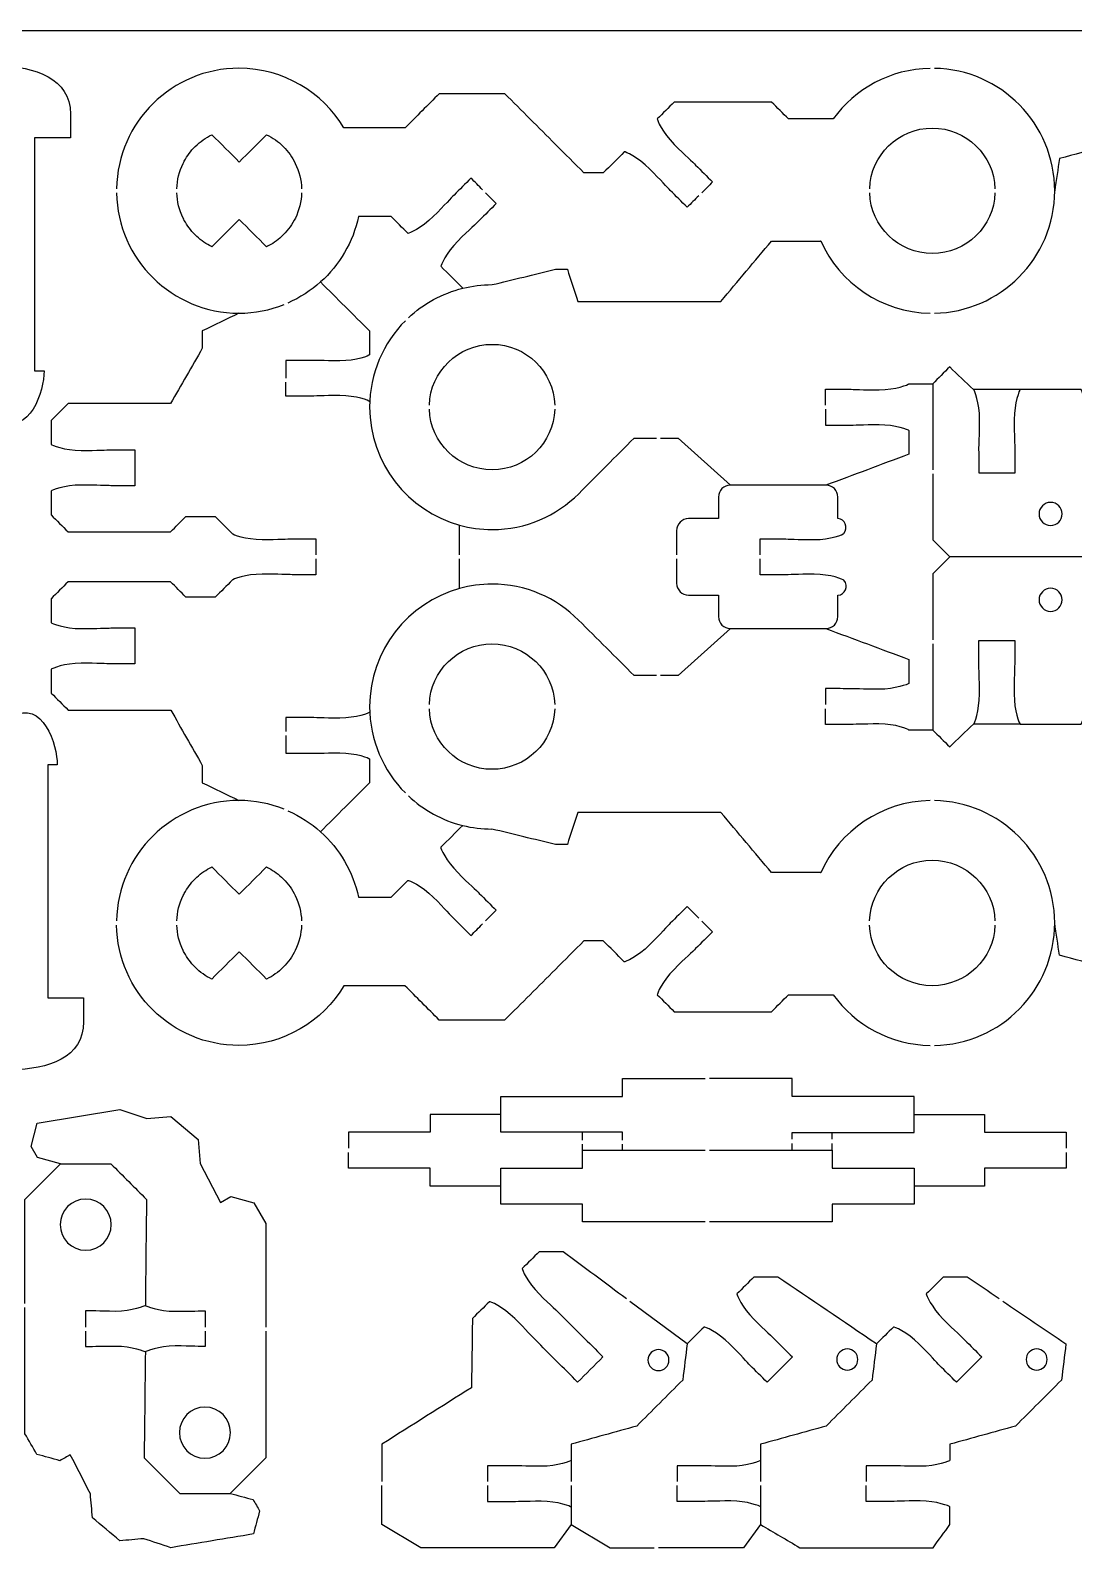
# Model space of a CAD drawing. Extents: x 0 to 680, y 0 to 410.
# Drawn here: x 43.8 to 131.1, y 143 to 270 of the extents above; entities that cross this region are included whole.
import ezdxf

# ---------------------------------------------------------------- set-up
doc = ezdxf.new("R2010")
doc.units = 0
doc.header["$MEASUREMENT"] = 0
doc.layers.add('DEFAULT', color=18, linetype='CONTINUOUS')

msp = doc.modelspace()

# ---------------------------------------------------------------- linework, layer by layer
at = {"layer": 'DEFAULT', "color": 1}
for points in [[(5.18, 270), (214.83, 270)], [(126.63, 239.93), (122.72, 239.93)], [(96.52, 235.87), (98.01, 235.87), (102.37, 231.93)], [(119.31, 232.87), (119.31, 227.35), (120.73, 225.93)], [(79.7, 226.11), (79.7, 228.59)], [(79.7, 223.28), (79.7, 225.76)], [(139.05, 219), (139.05, 224.52), (137.63, 225.93), (120.73, 225.93), (119.31, 224.52), (119.31, 219)], [(102.37, 219.93), (98.01, 216), (96.52, 216)], [(126.63, 211.94), (122.72, 211.93)], [(93.35, 177.12), (93.35, 177.77), (90, 177.77), (83.16, 177.77), (83.16, 180.76), (93.35, 180.76), (93.35, 182.27), (100.27, 182.27)], [(107.55, 177.19), (107.55, 177.76), (110.9, 177.76), (117.75, 177.76), (117.75, 179.27), (117.75, 180.76), (107.55, 180.76), (107.55, 182.27), (100.62, 182.27)], [(46.29, 175.13), (44.36, 175.65), (43.82, 176.59), (44.34, 178.52), (51.26, 179.67), (53.52, 178.92), (55.52, 179.09), (57.81, 177.16), (57.98, 175.17), (59.67, 171.88), (60.54, 172.39), (62.46, 171.86), (63.47, 170.13), (63.47, 161.46)], [(83.15, 179.27), (77.24, 179.27), (77.24, 177.77), (70.41, 177.77), (70.41, 176.44)], [(117.75, 179.27), (117.75, 179.27), (123.65, 179.27), (123.65, 177.77), (130.49, 177.77), (130.49, 176.44)], [(90, 177.12), (90, 177.77), (90, 177.77)], [(90, 176.27), (90, 176.77)], [(93.35, 176.27), (93.35, 176.77)], [(107.55, 176.27), (107.55, 176.84)], [(110.9, 177.19), (110.9, 177.76), (110.9, 177.77)], [(110.9, 176.27), (110.9, 176.84)], [(83.15, 173.27), (77.24, 173.27), (77.24, 174.77), (70.41, 174.77), (70.41, 176.09)], [(100.27, 170.27), (90, 170.27), (90, 171.76), (83.16, 171.76), (83.16, 174.76), (90, 174.76), (90, 176.27), (93.35, 176.27), (100.27, 176.27)], [(100.62, 176.27), (107.55, 176.27), (110.9, 176.27), (110.9, 174.76), (117.75, 174.76), (117.75, 173.27), (117.75, 171.76), (110.9, 171.76), (110.9, 170.26), (100.62, 170.26)], [(130.49, 176.09), (130.49, 174.77), (123.65, 174.77), (123.65, 173.27), (117.75, 173.27), (117.75, 173.27)], [(98.75, 160.06), (93.96, 163.61)], [(63.47, 161.11), (63.47, 154.74), (63.47, 150.52), (60.49, 147.54)], [(89.04, 144.93), (87.63, 143), (76.46, 143), (73.19, 144.93), (73.19, 148.2)], [(89.04, 148.2), (89.04, 146.42), (89.04, 144.93), (92.31, 143), (96, 143)], [(104.9, 144.93), (103.48, 143), (96.35, 143)]]:
    msp.add_lwpolyline(points, dxfattribs=at)
for points, knots in [([(39.29, 267), (39.9, 267), (40.51, 267), (41.12, 267), (44.12, 267), (47.12, 266), (47.12, 263), (47.12, 262.34), (47.12, 261.67), (47.12, 261), (46.12, 261), (45.12, 261), (44.12, 261), (44.12, 254.5), (44.12, 248), (44.12, 241.5), (44.39, 241.5), (44.65, 241.5), (44.92, 241.5), (44.92, 239.84), (43.72, 235.98), (41.12, 237.44), (40.98, 245.29), (40.85, 253.15), (40.72, 261), (40.72, 262), (40.72, 263), (40.72, 264), (40.24, 264), (39.77, 264), (39.29, 264)], [0, 0, 0, 0, 5.18, 5.18, 5.18, 6.18, 6.18, 6.18, 11.85, 11.85, 11.85, 20.36, 20.36, 20.36, 75.65, 75.65, 75.65, 77.92, 77.92, 77.92, 78.92, 78.92, 78.92, 145.719728, 145.719728, 145.719728, 154.219728, 154.219728, 154.219728, 158.249728, 158.249728, 158.249728, 158.249728]), ([(99.72, 256.16), (99.4, 255.84), (99.07, 255.52), (98.75, 255.19), (98.28, 255.67), (97.81, 256.14), (97.34, 256.61), (97.1, 256.85), (96.58, 257.44), (95.6, 258.41), (94.63, 259.39), (93.52, 259.87), (93.49, 259.83), (92.9, 259.24), (92.31, 258.65), (91.73, 258.07), (91.19, 258.07), (90.65, 258.07), (90.11, 258.07), (89.31, 258.87), (88.52, 259.66), (87.72, 260.46), (87.01, 261.17), (86.31, 261.88), (85.6, 262.58), (84.89, 263.29), (84.18, 264), (83.48, 264.7), (81.65, 264.7), (79.83, 264.7), (78, 264.7), (77.04, 263.75), (76.08, 262.79), (75.13, 261.83), (73.43, 261.83), (71.72, 261.83), (70.02, 261.83), (68.23, 264.82), (64.96, 266.83), (61.23, 266.83), (55.63, 266.83), (51.07, 262.33), (50.98, 256.75)], [0, 0, 0, 0, 3.889087, 3.889087, 3.889087, 9.560101, 9.560101, 9.560101, 10.560101, 10.560101, 10.560101, 11.560101, 11.560101, 11.560101, 18.617027, 18.617027, 18.617027, 23.197027, 23.197027, 23.197027, 32.792469, 32.792469, 32.792469, 41.291892, 41.291892, 41.291892, 49.79839, 49.79839, 49.79839, 65.31839, 65.31839, 65.31839, 76.84423, 76.84423, 76.84423, 91.30423, 91.30423, 91.30423, 92.30423, 92.30423, 92.30423, 93.30423, 93.30423, 93.30423, 93.30423]), ([(119.1, 266.82), (115.76, 266.77), (112.81, 265.11), (110.97, 262.59), (109.73, 262.59), (108.48, 262.59), (107.24, 262.59), (106.76, 263.06), (106.29, 263.53), (105.82, 264), (103.1, 264), (100.38, 264), (97.66, 264), (97.19, 263.53), (96.72, 263.06), (96.25, 262.59), (96.21, 262.55), (96.68, 261.44), (97.66, 260.46), (98.64, 259.49), (99.22, 258.97), (99.46, 258.73), (99.93, 258.26), (100.4, 257.78), (100.87, 257.31), (100.57, 257.01), (100.27, 256.71), (99.97, 256.41)], [0, 0, 0, 0, 1, 1, 1, 11.6, 11.6, 11.6, 17.270996, 17.270996, 17.270996, 40.390996, 40.390996, 40.390996, 46.061993, 46.061993, 46.061993, 47.061993, 47.061993, 47.061993, 48.061993, 48.061993, 48.061993, 53.725923, 53.725923, 53.725923, 57.346309, 57.346309, 57.346309, 57.346309]), ([(119.45, 246.33), (122.21, 246.38), (124.7, 247.52), (126.52, 249.34), (128.37, 251.19), (129.52, 253.75), (129.52, 256.58), (129.52, 262.17), (125.02, 266.73), (119.45, 266.82)], [0, 0, 0, 0, 1, 1, 1, 2, 2, 2, 3, 3, 3, 3]), ([(114.03, 256.75), (114.12, 259.57), (116.43, 261.82), (119.28, 261.82), (122.12, 261.82), (124.43, 259.57), (124.52, 256.75)], [0, 0, 0, 0, 1, 1, 1, 2, 2, 2, 2]), ([(56.03, 256.75), (56.05, 257.48), (56.23, 258.2), (56.56, 258.87), (56.58, 258.93), (56.62, 259), (56.65, 259.06), (56.89, 259.49), (57.19, 259.91), (57.56, 260.27), (57.98, 260.7), (58.45, 261.03), (58.96, 261.27), (59.73, 260.51), (60.49, 259.74), (61.25, 258.98), (62.02, 259.74), (62.78, 260.51), (63.54, 261.27), (64.05, 261.03), (64.52, 260.7), (64.94, 260.27), (65.36, 259.85), (65.7, 259.38), (65.94, 258.87), (66.27, 258.2), (66.45, 257.48), (66.47, 256.75)], [0, 0, 0, 0, 1, 1, 1, 2, 2, 2, 3, 3, 3, 4, 4, 4, 13.192388, 13.192388, 13.192388, 22.370645, 22.370645, 22.370645, 23.370645, 23.370645, 23.370645, 24.370645, 24.370645, 24.370645, 25.370645, 25.370645, 25.370645, 25.370645]), ([(138.75, 255.14), (138.35, 254.91), (137.95, 254.68), (137.55, 254.45), (137.22, 255.02), (136.89, 255.6), (136.55, 256.18), (136.38, 256.47), (136.03, 257.17), (135.34, 258.37), (134.65, 259.56), (133.7, 260.31), (133.65, 260.28), (132.41, 259.94), (131.17, 259.61), (129.92, 259.27), (129.79, 258.38), (129.66, 257.48), (129.52, 256.58)], [0, 0, 0, 0, 3.915827, 3.915827, 3.915827, 9.574351, 9.574351, 9.574351, 10.574351, 10.574351, 10.574351, 11.574351, 11.574351, 11.574351, 22.531491, 22.531491, 22.531491, 30.254605, 30.254605, 30.254605, 30.254605]), ([(81.63, 256.65), (81.31, 256.98), (80.98, 257.31), (80.65, 257.63), (80.18, 257.16), (79.71, 256.69), (79.24, 256.22), (79, 255.98), (78.48, 255.4), (77.5, 254.42), (76.52, 253.45), (75.42, 252.97), (75.38, 253.01), (74.9, 253.48), (74.43, 253.96), (73.96, 254.43), (73.06, 254.43), (72.15, 254.43), (71.24, 254.43), (70.79, 252.27), (69.64, 250.36), (68.06, 248.94), (67.25, 248.22), (66.33, 247.63), (65.32, 247.18)], [0, 0, 0, 0, 3.945656, 3.945656, 3.945656, 9.60251, 9.60251, 9.60251, 10.60251, 10.60251, 10.60251, 11.60251, 11.60251, 11.60251, 17.273506, 17.273506, 17.273506, 24.973506, 24.973506, 24.973506, 25.973506, 25.973506, 25.973506, 26.973506, 26.973506, 26.973506, 26.973506]), ([(50.98, 256.4), (51.07, 250.83), (55.63, 246.33), (61.23, 246.33), (62.56, 246.33), (63.83, 246.58), (65, 247.05)], [0, 0, 0, 0, 1, 1, 1, 2, 2, 2, 2]), ([(66.47, 256.4), (66.45, 255.68), (66.27, 254.96), (65.95, 254.29), (65.7, 253.78), (65.37, 253.31), (64.94, 252.89), (64.58, 252.51), (64.17, 252.21), (63.73, 251.98), (63.66, 251.94), (63.6, 251.91), (63.54, 251.88), (62.78, 252.65), (62.01, 253.41), (61.25, 254.18), (60.49, 253.41), (59.72, 252.65), (58.96, 251.89), (58.89, 251.91), (58.83, 251.95), (58.77, 251.98), (58.34, 252.22), (57.93, 252.52), (57.56, 252.89), (57.19, 253.26), (56.89, 253.67), (56.65, 254.1), (56.62, 254.16), (56.59, 254.23), (56.56, 254.29), (56.23, 254.96), (56.05, 255.68), (56.03, 256.4)], [0, 0, 0, 0, 1, 1, 1, 2, 2, 2, 3, 3, 3, 4, 4, 4, 13.192388, 13.192388, 13.192388, 22.363566, 22.363566, 22.363566, 23.363566, 23.363566, 23.363566, 24.363566, 24.363566, 24.363566, 25.363566, 25.363566, 25.363566, 26.363566, 26.363566, 26.363566, 27.363566, 27.363566, 27.363566, 27.363566]), ([(81.88, 256.4), (82.18, 256.11), (82.47, 255.81), (82.77, 255.51), (82.3, 255.04), (81.82, 254.57), (81.35, 254.1), (81.11, 253.86), (80.53, 253.35), (79.55, 252.37), (78.58, 251.39), (78.1, 250.28), (78.13, 250.25), (78.75, 249.64), (79.36, 249.03), (79.97, 248.42)], [0, 0, 0, 0, 3.563818, 3.563818, 3.563818, 9.234832, 9.234832, 9.234832, 10.234832, 10.234832, 10.234832, 11.234832, 11.234832, 11.234832, 18.574601, 18.574601, 18.574601, 18.574601]), ([(124.52, 256.4), (124.43, 253.58), (122.12, 251.33), (119.28, 251.33), (116.44, 251.33), (114.12, 253.58), (114.03, 256.4)], [0, 0, 0, 0, 1, 1, 1, 2, 2, 2, 2]), ([(82.42, 248.72), (84.19, 249.14), (85.95, 249.57), (87.72, 250), (88.05, 250), (88.39, 250), (88.72, 250), (89.01, 249.11), (89.3, 248.22), (89.6, 247.32), (93.59, 247.32), (97.59, 247.32), (101.58, 247.32), (102.99, 249), (104.41, 250.69), (105.82, 252.37), (107.18, 252.37), (108.55, 252.37), (109.91, 252.37), (109.92, 252.37), (109.92, 252.37), (109.93, 252.38), (111.51, 248.86), (115.02, 246.4), (119.1, 246.33)], [0, 0, 0, 0, 15.457131, 15.457131, 15.457131, 18.297131, 18.297131, 18.297131, 26.291529, 26.291529, 26.291529, 60.261529, 60.261529, 60.261529, 78.942279, 78.942279, 78.942279, 90.532279, 90.532279, 90.532279, 90.599361, 90.599361, 90.599361, 91.599361, 91.599361, 91.599361, 91.599361]), ([(68.06, 248.94), (69.42, 247.57), (70.79, 246.21), (72.16, 244.84), (72.16, 244.17), (72.16, 243.51), (72.16, 242.84), (72.16, 242.78), (71.04, 242.34), (69.66, 242.34), (68.27, 242.34), (67.5, 242.39), (67.16, 242.38), (66.49, 242.38), (65.83, 242.38), (65.16, 242.38), (65.16, 241.88), (65.16, 241.39), (65.16, 240.89)], [0, 0, 0, 0, 16.447304, 16.447304, 16.447304, 22.107304, 22.107304, 22.107304, 23.107304, 23.107304, 23.107304, 24.107304, 24.107304, 24.107304, 29.767313, 29.767313, 29.767313, 33.977313, 33.977313, 33.977313, 33.977313]), ([(75.41, 245.94), (76.67, 247.12), (78.23, 247.99), (79.97, 248.42), (80.75, 248.61), (81.57, 248.72), (82.42, 248.72)], [0, 0, 0, 0, 1, 1, 1, 2, 2, 2, 2]), ([(61.23, 246.33), (60.21, 245.83), (59.18, 245.34), (58.16, 244.84), (58.16, 244.36), (58.16, 243.88), (58.16, 243.4), (57.28, 241.86), (56.4, 240.31), (55.51, 238.76), (52.65, 238.76), (49.79, 238.76), (46.92, 238.76), (46.45, 238.29), (45.98, 237.82), (45.51, 237.35), (45.51, 236.68), (45.51, 236.02), (45.51, 235.35), (45.51, 235.29), (46.63, 234.84), (48.01, 234.84), (49.39, 234.84), (50.17, 234.89), (50.51, 234.89), (51.18, 234.89), (51.84, 234.89), (52.51, 234.89), (52.51, 233.89), (52.51, 232.89), (52.51, 231.89), (51.84, 231.89), (51.18, 231.89), (50.51, 231.89), (50.17, 231.89), (49.39, 231.94), (48.01, 231.94), (46.63, 231.94), (45.51, 231.49), (45.51, 231.44), (45.51, 230.77), (45.51, 230.11), (45.51, 229.44), (45.98, 228.97), (46.45, 228.5), (46.92, 228.03), (49.78, 228.03), (52.65, 228.03), (55.51, 228.03), (55.93, 228.45), (56.35, 228.88), (56.78, 229.3), (57.6, 229.3), (58.42, 229.3), (59.25, 229.3), (59.72, 228.83), (60.19, 228.36), (60.66, 227.89), (60.66, 227.83), (61.78, 227.39), (63.16, 227.39), (64.55, 227.39), (65.32, 227.44), (65.66, 227.44), (66.33, 227.44), (67, 227.44), (67.66, 227.44), (67.66, 227), (67.66, 226.55), (67.66, 226.11)], [0, 0, 0, 0, 9.669457, 9.669457, 9.669457, 13.749457, 13.749457, 13.749457, 28.896589, 28.896589, 28.896589, 53.246589, 53.246589, 53.246589, 58.903443, 58.903443, 58.903443, 64.573443, 64.573443, 64.573443, 65.573443, 65.573443, 65.573443, 66.573443, 66.573443, 66.573443, 72.233443, 72.233443, 72.233443, 80.733443, 80.733443, 80.733443, 86.403452, 86.403452, 86.403452, 87.403452, 87.403452, 87.403452, 88.403452, 88.403452, 88.403452, 94.063452, 94.063452, 94.063452, 99.734448, 99.734448, 99.734448, 124.074448, 124.074448, 124.074448, 129.172693, 129.172693, 129.172693, 136.172693, 136.172693, 136.172693, 141.843689, 141.843689, 141.843689, 142.843689, 142.843689, 142.843689, 143.843689, 143.843689, 143.843689, 149.513725, 149.513725, 149.513725, 153.303725, 153.303725, 153.303725, 153.303725]), ([(75.16, 245.7), (73.31, 243.84), (72.17, 241.29), (72.17, 238.47), (72.17, 233.76), (75.37, 229.78), (79.7, 228.59), (80.57, 228.35), (81.48, 228.22), (82.42, 228.22), (85.25, 228.22), (87.81, 229.37), (89.67, 231.22), (91.22, 232.77), (92.76, 234.32), (94.31, 235.87), (94.93, 235.87), (95.55, 235.87), (96.18, 235.87)], [0, 0, 0, 0, 1, 1, 1, 2, 2, 2, 3, 3, 3, 4, 4, 4, 22.618123, 22.618123, 22.618123, 27.898123, 27.898123, 27.898123, 27.898123]), ([(77.17, 238.64), (77.26, 241.46), (79.58, 243.72), (82.42, 243.72), (85.26, 243.72), (87.58, 241.46), (87.67, 238.64)], [0, 0, 0, 0, 1, 1, 1, 2, 2, 2, 2]), ([(139.05, 233.22), (139.05, 235.62), (139.05, 238.02), (139.05, 240.42), (138.57, 240.89), (138.1, 241.37), (137.63, 241.84), (136.96, 241.2), (136.3, 240.57), (135.63, 239.93), (135.58, 239.93), (135.13, 238.81), (135.13, 237.43), (135.13, 236.05), (135.18, 235.27), (135.18, 234.93), (135.18, 234.27), (135.18, 233.6), (135.19, 232.93), (134.19, 232.93), (133.19, 232.93), (132.19, 232.93), (132.19, 233.6), (132.18, 234.26), (132.18, 234.93), (132.18, 235.27), (132.23, 236.05), (132.23, 237.43), (132.23, 238.81), (131.79, 239.93), (131.73, 239.93), (130.03, 239.93), (128.33, 239.93), (126.63, 239.93), (126.58, 239.93), (126.13, 238.81), (126.13, 237.43), (126.13, 236.05), (126.18, 235.27), (126.18, 234.93), (126.18, 234.27), (126.18, 233.6), (126.19, 232.93), (125.19, 232.93), (124.19, 232.93), (123.19, 232.93), (123.19, 233.6), (123.19, 234.26), (123.18, 234.93), (123.18, 235.27), (123.23, 236.05), (123.23, 237.43), (123.23, 238.81), (122.79, 239.93), (122.73, 239.93), (122.06, 240.57), (121.39, 241.2), (120.73, 241.84), (120.25, 241.36), (119.78, 240.89), (119.31, 240.42), (119.31, 238.02), (119.31, 235.62), (119.31, 233.22)], [0, 0, 0, 0, 20.42, 20.42, 20.42, 26.098072, 26.098072, 26.098072, 33.928072, 33.928072, 33.928072, 34.928072, 34.928072, 34.928072, 35.928072, 35.928072, 35.928072, 41.598081, 41.598081, 41.598081, 50.098081, 50.098081, 50.098081, 55.75809, 55.75809, 55.75809, 56.75809, 56.75809, 56.75809, 57.75809, 57.75809, 57.75809, 72.198093, 72.198093, 72.198093, 73.198093, 73.198093, 73.198093, 74.198093, 74.198093, 74.198093, 79.868128, 79.868128, 79.868128, 88.368128, 88.368128, 88.368128, 94.028137, 94.028137, 94.028137, 95.028137, 95.028137, 95.028137, 96.028137, 96.028137, 96.028137, 103.858137, 103.858137, 103.858137, 109.529133, 109.529133, 109.529133, 129.949133, 129.949133, 129.949133, 129.949133]), ([(72.16, 238.94), (72.17, 238.99), (71.04, 239.44), (69.66, 239.43), (68.28, 239.44), (67.5, 239.38), (67.16, 239.39), (66.49, 239.39), (65.83, 239.39), (65.16, 239.38), (65.16, 239.77), (65.16, 240.16), (65.16, 240.55)], [0, 0, 0, 0, 1, 1, 1, 2, 2, 2, 7.670009, 7.670009, 7.670009, 10.960009, 10.960009, 10.960009, 10.960009]), ([(110.32, 238.64), (110.32, 239.08), (110.32, 239.52), (110.32, 239.96), (110.98, 239.96), (111.65, 239.96), (112.32, 239.96), (112.66, 239.96), (113.43, 239.91), (114.82, 239.91), (116.2, 239.92), (117.31, 240.36), (117.31, 240.42), (117.98, 240.42), (118.65, 240.42), (119.31, 240.42)], [0, 0, 0, 0, 3.742192, 3.742192, 3.742192, 9.40551, 9.40551, 9.40551, 10.406096, 10.406096, 10.406096, 11.406682, 11.406682, 11.406682, 17.07, 17.07, 17.07, 17.07]), ([(87.67, 238.29), (87.58, 235.47), (85.26, 233.22), (82.42, 233.22), (79.58, 233.22), (77.26, 235.47), (77.17, 238.29)], [0, 0, 0, 0, 1, 1, 1, 2, 2, 2, 2]), ([(110.32, 238.29), (110.32, 237.85), (110.32, 237.4), (110.32, 236.96), (110.99, 236.96), (111.65, 236.96), (112.32, 236.96), (112.66, 236.96), (113.44, 237.01), (114.82, 237.01), (116.16, 237.01), (117.25, 236.6), (117.31, 236.52), (117.31, 235.85), (117.31, 235.19), (117.31, 234.52), (115, 233.66), (112.68, 232.79), (110.37, 231.93)], [0, 0, 0, 0, 3.77, 3.77, 3.77, 9.440009, 9.440009, 9.440009, 10.440009, 10.440009, 10.440009, 11.440009, 11.440009, 11.440009, 17.130009, 17.130009, 17.130009, 38.136639, 38.136639, 38.136639, 38.136639]), ([(104.87, 226.11), (104.87, 226.55), (104.87, 226.99), (104.87, 227.43), (105.53, 227.43), (106.2, 227.43), (106.86, 227.43), (107.2, 227.43), (107.98, 227.38), (109.37, 227.38), (110.75, 227.38), (111.86, 227.83), (111.86, 227.89), (112.28, 228.38), (111.95, 229.13), (111.37, 229.13), (111.37, 229.73), (111.37, 230.33), (111.37, 230.94), (111.37, 231.49), (110.92, 231.93), (110.37, 231.93), (107.7, 231.93), (105.03, 231.93), (102.37, 231.93), (101.82, 231.93), (101.37, 231.49), (101.37, 230.94), (101.37, 230.33), (101.37, 229.73), (101.37, 229.13), (100.53, 229.13), (99.7, 229.13), (98.87, 229.13), (98.32, 229.13), (97.87, 228.68), (97.87, 228.12), (97.87, 227.45), (97.87, 226.78), (97.87, 226.11)], [0, 0, 0, 0, 3.74, 3.74, 3.74, 9.4, 9.4, 9.4, 10.4, 10.4, 10.4, 11.4, 11.4, 11.4, 12.4, 12.4, 12.4, 17.51, 17.51, 17.51, 18.51, 18.51, 18.51, 41.19, 41.19, 41.19, 42.19, 42.19, 42.19, 47.3, 47.3, 47.3, 54.390028, 54.390028, 54.390028, 55.390028, 55.390028, 55.390028, 61.110028, 61.110028, 61.110028, 61.110028]), ([(130.15, 229.53), (130.15, 228.99), (129.71, 228.56), (129.18, 228.56), (128.64, 228.56), (128.21, 228.99), (128.21, 229.53), (128.21, 230.06), (128.64, 230.49), (129.18, 230.49), (129.71, 230.49), (130.15, 230.06), (130.15, 229.53)], [1, 1, 1, 1, 2, 2, 2, 3, 3, 3, 4, 4, 4, 5, 5, 5, 5]), ([(67.66, 225.76), (67.66, 225.32), (67.66, 224.88), (67.66, 224.44), (67, 224.44), (66.33, 224.44), (65.67, 224.44), (65.33, 224.44), (64.55, 224.49), (63.17, 224.49), (61.79, 224.48), (60.67, 224.04), (60.67, 223.98), (60.2, 223.51), (59.73, 223.04), (59.25, 222.57), (58.43, 222.57), (57.61, 222.57), (56.78, 222.57), (56.36, 222.99), (55.94, 223.42), (55.51, 223.84), (52.65, 223.84), (49.79, 223.84), (46.92, 223.84), (46.45, 223.37), (45.98, 222.9), (45.51, 222.43), (45.51, 221.76), (45.51, 221.09), (45.51, 220.43), (45.51, 220.37), (46.64, 219.93), (48.01, 219.93), (49.39, 219.93), (50.17, 219.98), (50.51, 219.98), (51.18, 219.98), (51.85, 219.98), (52.51, 219.98), (52.51, 218.98), (52.51, 217.98), (52.51, 216.98), (51.85, 216.98), (51.18, 216.98), (50.52, 216.98), (50.17, 216.98), (49.4, 217.03), (48.01, 217.03), (46.64, 217.03), (45.52, 216.58), (45.52, 216.52), (45.52, 215.85), (45.52, 215.19), (45.52, 214.52), (45.99, 214.05), (46.46, 213.58), (46.93, 213.11), (49.79, 213.11), (52.66, 213.11), (55.52, 213.11), (56.4, 211.56), (57.28, 210.01), (58.16, 208.46), (58.16, 207.98), (58.16, 207.51), (58.16, 207.03), (59.18, 206.53), (60.21, 206.03), (61.23, 205.54)], [0, 0, 0, 0, 3.72, 3.72, 3.72, 9.380009, 9.380009, 9.380009, 10.380009, 10.380009, 10.380009, 11.380009, 11.380009, 11.380009, 17.051005, 17.051005, 17.051005, 24.051005, 24.051005, 24.051005, 29.14925, 29.14925, 29.14925, 53.49925, 53.49925, 53.49925, 59.16318, 59.16318, 59.16318, 64.83318, 64.83318, 64.83318, 65.83318, 65.83318, 65.83318, 66.83318, 66.83318, 66.83318, 72.503189, 72.503189, 72.503189, 81.003189, 81.003189, 81.003189, 86.663197, 86.663197, 86.663197, 87.663197, 87.663197, 87.663197, 88.663197, 88.663197, 88.663197, 94.333197, 94.333197, 94.333197, 100.004194, 100.004194, 100.004194, 124.344194, 124.344194, 124.344194, 139.500014, 139.500014, 139.500014, 143.560014, 143.560014, 143.560014, 153.215857, 153.215857, 153.215857, 153.215857]), ([(97.87, 225.76), (97.87, 225.08), (97.87, 224.4), (97.87, 223.72), (97.87, 223.17), (98.32, 222.73), (98.87, 222.73), (99.7, 222.73), (100.53, 222.73), (101.37, 222.73), (101.37, 222.13), (101.37, 221.53), (101.37, 220.93), (101.37, 220.38), (101.82, 219.93), (102.37, 219.93), (105.03, 219.93), (107.7, 219.93), (110.37, 219.93), (110.92, 219.93), (111.37, 220.38), (111.37, 220.93), (111.37, 221.53), (111.37, 222.13), (111.37, 222.73), (111.95, 222.73), (112.29, 223.48), (111.87, 223.98), (111.87, 224.03), (110.75, 224.48), (109.37, 224.48), (107.99, 224.48), (107.21, 224.43), (106.87, 224.43), (106.2, 224.43), (105.53, 224.43), (104.87, 224.43), (104.87, 224.87), (104.87, 225.31), (104.87, 225.76)], [0, 0, 0, 0, 5.77, 5.77, 5.77, 6.77, 6.77, 6.77, 13.860007, 13.860007, 13.860007, 18.950007, 18.950007, 18.950007, 19.950007, 19.950007, 19.950007, 42.630007, 42.630007, 42.630007, 43.630007, 43.630007, 43.630007, 48.720007, 48.720007, 48.720007, 49.720007, 49.720007, 49.720007, 50.720007, 50.720007, 50.720007, 51.720007, 51.720007, 51.720007, 57.390016, 57.390016, 57.390016, 61.160016, 61.160016, 61.160016, 61.160016]), ([(96.18, 216), (95.55, 216), (94.93, 216), (94.31, 216), (92.76, 217.55), (91.21, 219.09), (89.66, 220.64), (87.81, 222.5), (85.24, 223.65), (82.41, 223.65), (81.48, 223.65), (80.57, 223.52), (79.7, 223.28), (75.37, 222.09), (72.17, 218.11), (72.17, 213.4), (72.17, 210.58), (73.31, 208.02), (75.16, 206.17)], [0, 0, 0, 0, 5.3, 5.3, 5.3, 23.91105, 23.91105, 23.91105, 24.91105, 24.91105, 24.91105, 25.91105, 25.91105, 25.91105, 26.91105, 26.91105, 26.91105, 27.91105, 27.91105, 27.91105, 27.91105]), ([(128.21, 222.34), (128.21, 222.87), (128.64, 223.3), (129.18, 223.3), (129.71, 223.3), (130.14, 222.87), (130.14, 222.34), (130.14, 221.81), (129.71, 221.37), (129.18, 221.37), (128.64, 221.37), (128.21, 221.81), (128.21, 222.34)], [1, 1, 1, 1, 2, 2, 2, 3, 3, 3, 4, 4, 4, 5, 5, 5, 5]), ([(110.37, 219.93), (112.68, 219.07), (115, 218.21), (117.31, 217.35), (117.31, 216.68), (117.31, 216.01), (117.31, 215.34), (117.25, 215.27), (116.15, 214.85), (114.82, 214.85), (113.43, 214.85), (112.66, 214.9), (112.32, 214.9), (111.65, 214.9), (110.98, 214.9), (110.32, 214.91), (110.32, 214.46), (110.32, 214.02), (110.32, 213.57)], [0, 0, 0, 0, 20.997257, 20.997257, 20.997257, 26.687257, 26.687257, 26.687257, 27.687257, 27.687257, 27.687257, 28.687257, 28.687257, 28.687257, 34.357266, 34.357266, 34.357266, 38.137266, 38.137266, 38.137266, 38.137266]), ([(77.17, 213.57), (77.26, 216.39), (79.57, 218.65), (82.41, 218.65), (85.26, 218.65), (87.57, 216.39), (87.66, 213.57)], [0, 0, 0, 0, 1, 1, 1, 2, 2, 2, 2]), ([(119.31, 218.64), (119.31, 216.24), (119.31, 213.84), (119.31, 211.44), (119.78, 210.97), (120.25, 210.5), (120.73, 210.03), (121.39, 210.66), (122.06, 211.3), (122.73, 211.93), (122.78, 211.93), (123.23, 213.05), (123.22, 214.43), (123.22, 215.82), (123.17, 216.59), (123.17, 216.93), (123.17, 217.6), (123.17, 218.27), (123.17, 218.93), (124.17, 218.93), (125.17, 218.93), (126.17, 218.93), (126.17, 218.27), (126.17, 217.6), (126.17, 216.94), (126.17, 216.6), (126.13, 215.82), (126.12, 214.44), (126.13, 213.05), (126.57, 211.94), (126.63, 211.94), (128.33, 211.93), (130.03, 211.93), (131.73, 211.93), (131.78, 211.93), (132.23, 213.05), (132.22, 214.43), (132.23, 215.82), (132.17, 216.59), (132.18, 216.93), (132.17, 217.6), (132.17, 218.27), (132.17, 218.93), (133.17, 218.93), (134.17, 218.93), (135.17, 218.93), (135.17, 218.27), (135.17, 217.6), (135.17, 216.94), (135.18, 216.6), (135.13, 215.82), (135.13, 214.44), (135.13, 213.05), (135.57, 211.94), (135.63, 211.94), (136.3, 211.3), (136.96, 210.67), (137.63, 210.03), (138.1, 210.5), (138.57, 210.97), (139.05, 211.44), (139.05, 213.84), (139.05, 216.24), (139.05, 218.64)], [0, 0, 0, 0, 20.41, 20.41, 20.41, 26.088072, 26.088072, 26.088072, 33.918072, 33.918072, 33.918072, 34.918072, 34.918072, 34.918072, 35.918072, 35.918072, 35.918072, 41.588081, 41.588081, 41.588081, 50.088081, 50.088081, 50.088081, 55.74809, 55.74809, 55.74809, 56.74809, 56.74809, 56.74809, 57.74809, 57.74809, 57.74809, 72.188093, 72.188093, 72.188093, 73.188093, 73.188093, 73.188093, 74.188093, 74.188093, 74.188093, 79.858128, 79.858128, 79.858128, 88.358128, 88.358128, 88.358128, 94.018137, 94.018137, 94.018137, 95.018137, 95.018137, 95.018137, 96.018137, 96.018137, 96.018137, 103.848137, 103.848137, 103.848137, 109.519133, 109.519133, 109.519133, 129.929133, 129.929133, 129.929133, 129.929133]), ([(40.39, 189.01), (40.87, 189.01), (41.34, 189.01), (41.82, 189.01), (41.95, 196.87), (42.09, 204.72), (42.22, 212.58), (44.82, 214.03), (46.02, 210.18), (46.02, 208.52), (45.75, 208.52), (45.49, 208.52), (45.22, 208.52), (45.22, 202.02), (45.22, 195.52), (45.22, 189.01), (46.22, 189.01), (47.22, 189.01), (48.22, 189.01), (48.22, 188.35), (48.22, 187.68), (48.22, 187.01), (48.22, 184.01), (45.22, 183.01), (42.22, 183.01), (42.09, 183.01), (41.96, 183.01), (41.82, 183.01), (41.82, 184.01), (41.82, 185.01), (41.82, 186.01), (41.35, 186.01), (40.87, 186.01), (40.39, 186.01)], [0, 0, 0, 0, 4.04, 4.04, 4.04, 70.839558, 70.839558, 70.839558, 71.839558, 71.839558, 71.839558, 74.119558, 74.119558, 74.119558, 129.409562, 129.409562, 129.409562, 137.899562, 137.899562, 137.899562, 143.569562, 143.569562, 143.569562, 144.569562, 144.569562, 144.569562, 145.699562, 145.699562, 145.699562, 154.199562, 154.199562, 154.199562, 158.249562, 158.249562, 158.249562, 158.249562]), ([(72.17, 212.93), (72.17, 212.88), (71.04, 212.43), (69.66, 212.43), (68.28, 212.43), (67.51, 212.49), (67.16, 212.48), (66.5, 212.48), (65.83, 212.48), (65.16, 212.49), (65.16, 212.1), (65.16, 211.71), (65.16, 211.32)], [0, 0, 0, 0, 1, 1, 1, 2, 2, 2, 7.670009, 7.670009, 7.670009, 10.980009, 10.980009, 10.980009, 10.980009]), ([(87.66, 213.22), (87.57, 210.4), (85.26, 208.15), (82.41, 208.15), (79.58, 208.15), (77.26, 210.4), (77.17, 213.22)], [0, 0, 0, 0, 1, 1, 1, 2, 2, 2, 2]), ([(119.31, 211.44), (118.64, 211.44), (117.98, 211.44), (117.31, 211.44), (117.31, 211.5), (116.19, 211.95), (114.81, 211.95), (113.43, 211.95), (112.65, 211.9), (112.31, 211.91), (111.65, 211.91), (110.98, 211.91), (110.32, 211.91), (110.32, 212.35), (110.32, 212.78), (110.32, 213.22)], [0, 0, 0, 0, 5.67, 5.67, 5.67, 6.67, 6.67, 6.67, 7.67, 7.67, 7.67, 13.33, 13.33, 13.33, 17.06, 17.06, 17.06, 17.06]), ([(65.16, 210.97), (65.16, 210.47), (65.16, 209.98), (65.16, 209.49), (65.83, 209.49), (66.49, 209.49), (67.16, 209.49), (67.5, 209.48), (68.28, 209.53), (69.66, 209.53), (71.04, 209.53), (72.16, 209.08), (72.16, 209.02), (72.16, 208.36), (72.16, 207.69), (72.16, 207.02), (70.79, 205.66), (69.42, 204.29), (68.06, 202.92)], [0, 0, 0, 0, 4.2, 4.2, 4.2, 9.86, 9.86, 9.86, 10.86, 10.86, 10.86, 11.86, 11.86, 11.86, 17.53, 17.53, 17.53, 33.991446, 33.991446, 33.991446, 33.991446]), ([(75.41, 205.93), (76.67, 204.74), (78.23, 203.87), (79.96, 203.45), (80.75, 203.25), (81.57, 203.15), (82.41, 203.15)], [0, 0, 0, 0, 1, 1, 1, 2, 2, 2, 2]), ([(65, 204.81), (63.83, 205.28), (62.56, 205.54), (61.23, 205.54), (55.63, 205.54), (51.07, 201.03), (50.98, 195.46)], [0, 0, 0, 0, 1, 1, 1, 2, 2, 2, 2]), ([(65.33, 204.68), (66.33, 204.24), (67.25, 203.64), (68.06, 202.92), (69.64, 201.5), (70.78, 199.59), (71.24, 197.44), (72.15, 197.44), (73.05, 197.44), (73.96, 197.44), (74.43, 197.91), (74.9, 198.38), (75.37, 198.85), (75.41, 198.9), (76.52, 198.42), (77.5, 197.45), (78.48, 196.47), (78.99, 195.88), (79.24, 195.64), (79.71, 195.17), (80.18, 194.7), (80.65, 194.23), (80.97, 194.56), (81.3, 194.89), (81.63, 195.22)], [0, 0, 0, 0, 1, 1, 1, 2, 2, 2, 9.7, 9.7, 9.7, 15.370289, 15.370289, 15.370289, 16.370289, 16.370289, 16.370289, 17.370289, 17.370289, 17.370289, 23.027144, 23.027144, 23.027144, 26.972799, 26.972799, 26.972799, 26.972799]), ([(119.1, 205.53), (115.02, 205.47), (111.51, 203), (109.93, 199.49), (109.92, 199.49), (109.91, 199.5), (109.91, 199.5), (108.54, 199.5), (107.18, 199.5), (105.82, 199.5), (104.4, 201.18), (102.99, 202.86), (101.58, 204.54), (97.58, 204.54), (93.59, 204.54), (89.59, 204.54), (89.3, 203.65), (89.01, 202.76), (88.72, 201.86), (88.38, 201.86), (88.05, 201.86), (87.72, 201.86), (85.95, 202.29), (84.18, 202.72), (82.41, 203.15)], [0, 0, 0, 0, 1, 1, 1, 1.067082, 1.067082, 1.067082, 12.657082, 12.657082, 12.657082, 31.337831, 31.337831, 31.337831, 65.307831, 65.307831, 65.307831, 73.30223, 73.30223, 73.30223, 76.14223, 76.14223, 76.14223, 91.609078, 91.609078, 91.609078, 91.609078]), ([(119.45, 185.04), (125.02, 185.13), (129.52, 189.7), (129.52, 195.29), (129.52, 198.11), (128.37, 200.67), (126.51, 202.53), (124.7, 204.35), (122.2, 205.49), (119.45, 205.53)], [0, 0, 0, 0, 1, 1, 1, 2, 2, 2, 3, 3, 3, 3]), ([(79.96, 203.45), (79.35, 202.84), (78.74, 202.23), (78.13, 201.62), (78.09, 201.58), (78.57, 200.47), (79.55, 199.5), (80.52, 198.52), (81.11, 198.01), (81.35, 197.76), (81.82, 197.29), (82.29, 196.82), (82.77, 196.35), (82.47, 196.06), (82.17, 195.76), (81.88, 195.46)], [0, 0, 0, 0, 7.339768, 7.339768, 7.339768, 8.339768, 8.339768, 8.339768, 9.339768, 9.339768, 9.339768, 15.010782, 15.010782, 15.010782, 18.574601, 18.574601, 18.574601, 18.574601]), ([(56.03, 195.46), (56.05, 196.19), (56.23, 196.91), (56.56, 197.58), (56.58, 197.64), (56.62, 197.7), (56.65, 197.76), (56.88, 198.2), (57.18, 198.61), (57.55, 198.98), (57.92, 199.35), (58.33, 199.65), (58.77, 199.88), (58.83, 199.92), (58.89, 199.95), (58.95, 199.98), (59.72, 199.22), (60.48, 198.45), (61.24, 197.69), (62.01, 198.45), (62.77, 199.22), (63.54, 199.98), (63.6, 199.95), (63.66, 199.92), (63.72, 199.88), (64.16, 199.65), (64.57, 199.35), (64.94, 198.98), (65.36, 198.56), (65.7, 198.09), (65.94, 197.58), (66.27, 196.91), (66.44, 196.19), (66.47, 195.46)], [0, 0, 0, 0, 1, 1, 1, 2, 2, 2, 3, 3, 3, 4, 4, 4, 5, 5, 5, 14.178246, 14.178246, 14.178246, 23.370634, 23.370634, 23.370634, 24.370634, 24.370634, 24.370634, 25.370634, 25.370634, 25.370634, 26.370634, 26.370634, 26.370634, 27.370634, 27.370634, 27.370634, 27.370634]), ([(114.02, 195.46), (114.11, 198.28), (116.43, 200.54), (119.27, 200.54), (122.11, 200.54), (124.43, 198.28), (124.52, 195.46)], [0, 0, 0, 0, 1, 1, 1, 2, 2, 2, 2]), ([(138.75, 196.72), (138.35, 196.95), (137.95, 197.18), (137.55, 197.41), (137.22, 196.84), (136.88, 196.26), (136.55, 195.69), (136.38, 195.39), (136.03, 194.69), (135.34, 193.5), (134.65, 192.3), (133.7, 191.56), (133.65, 191.59), (132.41, 191.92), (131.16, 192.25), (129.92, 192.59), (129.79, 193.49), (129.65, 194.39), (129.52, 195.29)], [0, 0, 0, 0, 3.924487, 3.924487, 3.924487, 9.583012, 9.583012, 9.583012, 10.583012, 10.583012, 10.583012, 11.583012, 11.583012, 11.583012, 22.537554, 22.537554, 22.537554, 30.270561, 30.270561, 30.270561, 30.270561]), ([(99.72, 195.7), (99.4, 196.02), (99.07, 196.35), (98.75, 196.67), (98.28, 196.2), (97.81, 195.73), (97.34, 195.26), (97.09, 195.02), (96.58, 194.43), (95.6, 193.45), (94.63, 192.48), (93.52, 192), (93.48, 192.04), (92.9, 192.63), (92.31, 193.21), (91.72, 193.8), (91.19, 193.8), (90.65, 193.8), (90.11, 193.8), (89.31, 193), (88.51, 192.2), (87.72, 191.4), (87.01, 190.7), (86.3, 189.99), (85.6, 189.28), (84.89, 188.58), (84.18, 187.87), (83.47, 187.16), (81.65, 187.16), (79.82, 187.16), (78, 187.16), (77.04, 188.12), (76.08, 189.08), (75.12, 190.04), (73.42, 190.04), (71.72, 190.04), (70.02, 190.04), (68.23, 187.05), (64.95, 185.04), (61.23, 185.04), (55.63, 185.04), (51.07, 189.54), (50.98, 195.11)], [0, 0, 0, 0, 3.903229, 3.903229, 3.903229, 9.574243, 9.574243, 9.574243, 10.574243, 10.574243, 10.574243, 11.574243, 11.574243, 11.574243, 18.631169, 18.631169, 18.631169, 23.211169, 23.211169, 23.211169, 32.806611, 32.806611, 32.806611, 41.306741, 41.306741, 41.306741, 49.812532, 49.812532, 49.812532, 65.332532, 65.332532, 65.332532, 76.858373, 76.858373, 76.858373, 91.308373, 91.308373, 91.308373, 92.308373, 92.308373, 92.308373, 93.308373, 93.308373, 93.308373, 93.308373]), ([(66.47, 195.11), (66.44, 194.39), (66.27, 193.66), (65.94, 192.99), (65.7, 192.49), (65.36, 192.01), (64.94, 191.59), (64.52, 191.17), (64.04, 190.84), (63.54, 190.59), (62.77, 191.36), (62.01, 192.12), (61.25, 192.88), (60.48, 192.12), (59.72, 191.36), (58.95, 190.59), (58.45, 190.84), (57.97, 191.17), (57.55, 191.59), (57.18, 191.96), (56.88, 192.37), (56.65, 192.81), (56.61, 192.87), (56.58, 192.93), (56.55, 192.99), (56.22, 193.66), (56.05, 194.38), (56.03, 195.11)], [0, 0, 0, 0, 1, 1, 1, 2, 2, 2, 3, 3, 3, 12.18532, 12.18532, 12.18532, 21.377708, 21.377708, 21.377708, 22.377708, 22.377708, 22.377708, 23.377708, 23.377708, 23.377708, 24.377708, 24.377708, 24.377708, 25.377708, 25.377708, 25.377708, 25.377708]), ([(99.97, 195.45), (100.27, 195.15), (100.57, 194.85), (100.87, 194.55), (100.4, 194.08), (99.93, 193.61), (99.46, 193.14), (99.22, 192.9), (98.63, 192.38), (97.65, 191.4), (96.68, 190.42), (96.2, 189.32), (96.25, 189.28), (96.72, 188.81), (97.19, 188.34), (97.66, 187.86), (100.38, 187.86), (103.1, 187.86), (105.82, 187.86), (106.29, 188.34), (106.76, 188.81), (107.23, 189.28), (108.48, 189.28), (109.72, 189.28), (110.97, 189.28), (112.8, 186.75), (115.76, 185.1), (119.1, 185.04)], [0, 0, 0, 0, 3.606245, 3.606245, 3.606245, 9.270174, 9.270174, 9.270174, 10.270174, 10.270174, 10.270174, 11.270174, 11.270174, 11.270174, 16.941171, 16.941171, 16.941171, 40.061171, 40.061171, 40.061171, 45.732167, 45.732167, 45.732167, 56.332167, 56.332167, 56.332167, 57.332167, 57.332167, 57.332167, 57.332167]), ([(124.52, 195.11), (124.43, 192.29), (122.11, 190.04), (119.27, 190.04), (116.43, 190.04), (114.11, 192.29), (114.02, 195.11)], [0, 0, 0, 0, 1, 1, 1, 2, 2, 2, 2]), ([(43.31, 163.45), (43.31, 164.95), (43.31, 166.44), (43.31, 167.93), (43.31, 169.34), (43.31, 170.74), (43.31, 172.15), (44.31, 173.14), (45.3, 174.14), (46.29, 175.13), (47.7, 175.13), (49.1, 175.13), (50.51, 175.13), (51.5, 174.14), (52.49, 173.14), (53.49, 172.15), (53.45, 169.19), (53.42, 166.24), (53.39, 163.29), (53.39, 163.23), (52.27, 162.79), (50.89, 162.78), (49.51, 162.79), (48.73, 162.84), (48.39, 162.83), (48.39, 162.37), (48.39, 161.92), (48.39, 161.46)], [0, 0, 0, 0, 12.7, 12.7, 12.7, 24.65, 24.65, 24.65, 36.600105, 36.600105, 36.600105, 48.540105, 48.540105, 48.540105, 60.490209, 60.490209, 60.490209, 85.61177, 85.61177, 85.61177, 86.61177, 86.61177, 86.61177, 87.61177, 87.61177, 87.61177, 91.50177, 91.50177, 91.50177, 91.50177]), ([(48.4, 172.18), (49.58, 172.18), (50.54, 171.22), (50.54, 170.04), (50.54, 168.86), (49.58, 167.9), (48.4, 167.9), (47.22, 167.9), (46.26, 168.86), (46.26, 170.04), (46.26, 171.22), (47.22, 172.18), (48.4, 172.18)], [1, 1, 1, 1, 2, 2, 2, 3, 3, 3, 4, 4, 4, 5, 5, 5, 5]), ([(93.68, 163.82), (91.9, 165.14), (90.13, 166.46), (88.36, 167.77), (87.69, 167.77), (87.02, 167.77), (86.36, 167.77), (85.89, 167.3), (85.41, 166.83), (84.94, 166.36), (84.91, 166.32), (85.38, 165.22), (86.36, 164.24), (87.34, 163.26), (87.92, 162.75), (88.16, 162.51), (89.34, 161.33), (90.52, 160.15), (91.7, 158.97), (90.99, 158.27), (90.29, 157.56), (89.58, 156.85), (88.4, 158.03), (87.22, 159.21), (86.05, 160.39), (85.8, 160.63), (85.29, 161.21), (84.31, 162.19), (83.33, 163.16), (82.23, 163.64), (82.19, 163.59), (81.72, 163.12), (81.25, 162.65), (80.77, 162.18), (80.75, 160.25), (80.72, 158.32), (80.69, 156.39), (78.19, 154.81), (75.69, 153.24), (73.19, 151.66), (73.19, 150.62), (73.19, 149.58), (73.19, 148.54)], [0, 0, 0, 0, 18.784206, 18.784206, 18.784206, 24.454206, 24.454206, 24.454206, 30.125203, 30.125203, 30.125203, 31.125203, 31.125203, 31.125203, 32.125203, 32.125203, 32.125203, 46.29633, 46.29633, 46.29633, 54.795753, 54.795753, 54.795753, 68.959811, 68.959811, 68.959811, 69.959811, 69.959811, 69.959811, 70.959811, 70.959811, 70.959811, 76.631515, 76.631515, 76.631515, 93.053269, 93.053269, 93.053269, 118.183346, 118.183346, 118.183346, 127.014346, 127.014346, 127.014346, 127.014346]), ([(114.6, 160.06), (111.85, 161.92), (109.09, 163.79), (106.34, 165.65), (105.67, 165.65), (105, 165.65), (104.34, 165.65), (103.86, 165.18), (103.39, 164.71), (102.92, 164.24), (102.88, 164.2), (103.36, 163.09), (104.34, 162.12), (105.32, 161.14), (105.9, 160.63), (106.14, 160.38), (106.61, 159.91), (107.08, 159.44), (107.56, 158.97), (106.85, 158.27), (106.14, 157.56), (105.44, 156.85), (104.97, 157.32), (104.5, 157.79), (104.03, 158.26), (103.78, 158.5), (103.27, 159.09), (102.29, 160.07), (101.31, 161.04), (100.21, 161.52), (100.17, 161.47), (99.69, 161), (99.22, 160.53), (98.75, 160.06), (98.62, 159.05), (98.5, 158.04), (98.38, 157.03), (97.09, 155.74), (95.81, 154.46), (94.53, 153.18), (92.7, 152.67), (90.87, 152.16), (89.04, 151.66), (89.04, 150.62), (89.04, 149.58), (89.04, 148.54)], [0, 0, 0, 0, 28.30147, 28.30147, 28.30147, 33.97147, 33.97147, 33.97147, 39.641759, 39.641759, 39.641759, 40.641759, 40.641759, 40.641759, 41.641759, 41.641759, 41.641759, 47.305689, 47.305689, 47.305689, 55.805112, 55.805112, 55.805112, 61.461967, 61.461967, 61.461967, 62.461967, 62.461967, 62.461967, 63.461967, 63.461967, 63.461967, 69.140039, 69.140039, 69.140039, 77.8039, 77.8039, 77.8039, 93.23297, 93.23297, 93.23297, 109.366553, 109.366553, 109.366553, 118.196553, 118.196553, 118.196553, 118.196553]), ([(124.88, 163.83), (123.98, 164.44), (123.09, 165.05), (122.19, 165.65), (121.52, 165.65), (120.86, 165.65), (120.19, 165.65), (119.72, 165.18), (119.25, 164.71), (118.77, 164.24), (118.74, 164.2), (119.22, 163.09), (120.19, 162.12), (121.17, 161.14), (121.76, 160.63), (122, 160.38), (122.47, 159.91), (122.94, 159.44), (123.41, 158.97), (122.71, 158.27), (122, 157.56), (121.29, 156.85), (120.82, 157.32), (120.35, 157.79), (119.88, 158.26), (119.64, 158.5), (119.12, 159.09), (118.15, 160.07), (117.17, 161.04), (116.06, 161.52), (116.02, 161.47), (115.55, 161), (115.08, 160.53), (114.6, 160.06), (114.48, 159.05), (114.36, 158.04), (114.23, 157.03), (112.95, 155.74), (111.67, 154.46), (110.39, 153.18), (108.56, 152.67), (106.73, 152.16), (104.9, 151.66), (104.9, 150.62), (104.9, 149.58), (104.9, 148.54)], [0, 0, 0, 0, 9.202717, 9.202717, 9.202717, 14.872717, 14.872717, 14.872717, 20.543713, 20.543713, 20.543713, 21.543713, 21.543713, 21.543713, 22.543713, 22.543713, 22.543713, 28.214727, 28.214727, 28.214727, 36.714151, 36.714151, 36.714151, 42.371005, 42.371005, 42.371005, 43.371005, 43.371005, 43.371005, 44.371005, 44.371005, 44.371005, 50.042002, 50.042002, 50.042002, 58.695937, 58.695937, 58.695937, 74.13208, 74.13208, 74.13208, 90.265663, 90.265663, 90.265663, 99.095663, 99.095663, 99.095663, 99.095663]), ([(48.39, 161.11), (48.39, 160.69), (48.39, 160.26), (48.39, 159.84), (48.73, 159.83), (49.51, 159.89), (50.89, 159.88), (52.27, 159.88), (53.39, 159.43), (53.39, 159.38), (53.36, 156.43), (53.33, 153.47), (53.29, 150.52), (54.29, 149.53), (55.28, 148.53), (56.27, 147.54), (57.68, 147.54), (59.08, 147.54), (60.49, 147.54), (61.13, 147.37), (61.77, 147.19), (62.41, 147.02), (62.6, 146.71), (62.78, 146.39), (62.96, 146.08), (62.79, 145.43), (62.61, 144.79), (62.44, 144.15), (60.13, 143.76), (57.83, 143.38), (55.52, 143), (54.77, 143.25), (54.01, 143.5), (53.26, 143.75), (52.59, 143.69), (51.93, 143.63), (51.26, 143.58), (50.49, 144.22), (49.73, 144.86), (48.96, 145.51), (48.91, 146.17), (48.85, 146.84), (48.79, 147.5), (48.23, 148.59), (47.67, 149.69), (47.11, 150.78), (46.82, 150.62), (46.53, 150.45), (46.24, 150.28), (45.6, 150.46), (44.96, 150.63), (44.31, 150.81), (43.98, 151.38), (43.65, 151.96), (43.31, 152.54), (43.31, 156.06), (43.31, 159.58), (43.31, 163.1)], [0, 0, 0, 0, 3.61, 3.61, 3.61, 4.61, 4.61, 4.61, 5.61, 5.61, 5.61, 30.73156, 30.73156, 30.73156, 42.681665, 42.681665, 42.681665, 54.621665, 54.621665, 54.621665, 60.285745, 60.285745, 60.285745, 63.368033, 63.368033, 63.368033, 69.040805, 69.040805, 69.040805, 88.916825, 88.916825, 88.916825, 95.677801, 95.677801, 95.677801, 101.358972, 101.358972, 101.358972, 109.861972, 109.861972, 109.861972, 115.532324, 115.532324, 115.532324, 125.99772, 125.99772, 125.99772, 128.838142, 128.838142, 128.838142, 134.495173, 134.495173, 134.495173, 140.168225, 140.168225, 140.168225, 170.117225, 170.117225, 170.117225, 170.117225]), ([(53.39, 163.29), (53.39, 163.23), (54.51, 162.79), (55.89, 162.79), (57.27, 162.78), (58.05, 162.84), (58.39, 162.83), (58.39, 162.37), (58.39, 161.92), (58.39, 161.46)], [0, 0, 0, 0, 1, 1, 1, 2, 2, 2, 5.891, 5.891, 5.891, 5.891]), ([(125.17, 163.64), (126.93, 162.45), (128.7, 161.25), (130.46, 160.06), (130.34, 159.05), (130.21, 158.04), (130.09, 157.03), (128.81, 155.74), (127.52, 154.46), (126.24, 153.18), (124.41, 152.67), (122.58, 152.16), (120.75, 151.66), (120.75, 151.21), (120.75, 150.77), (120.75, 150.32), (120.75, 150.26), (119.63, 149.82), (118.25, 149.81), (116.87, 149.82), (116.09, 149.87), (115.75, 149.86), (115.09, 149.86), (114.42, 149.86), (113.75, 149.86), (113.75, 149.42), (113.75, 148.98), (113.75, 148.54)], [0, 0, 0, 0, 18.119674, 18.119674, 18.119674, 26.774829, 26.774829, 26.774829, 42.210972, 42.210972, 42.210972, 58.344555, 58.344555, 58.344555, 62.134568, 62.134568, 62.134568, 63.134568, 63.134568, 63.134568, 64.134568, 64.134568, 64.134568, 69.794578, 69.794578, 69.794578, 73.523578, 73.523578, 73.523578, 73.523578]), ([(58.39, 161.11), (58.39, 160.69), (58.39, 160.26), (58.39, 159.84), (58.05, 159.83), (57.27, 159.88), (55.89, 159.89), (54.51, 159.88), (53.39, 159.44), (53.39, 159.38)], [0, 0, 0, 0, 3.611, 3.611, 3.611, 4.611, 4.611, 4.611, 5.611, 5.611, 5.611, 5.611]), ([(95.47, 158.7), (95.47, 159.19), (95.86, 159.58), (96.35, 159.58), (96.84, 159.58), (97.23, 159.19), (97.23, 158.7), (97.23, 158.21), (96.84, 157.82), (96.35, 157.82), (95.86, 157.82), (95.47, 158.21), (95.47, 158.7)], [0, 0, 0, 0, 1, 1, 1, 2, 2, 2, 3, 3, 3, 4, 4, 4, 4]), ([(111.27, 158.75), (111.27, 159.23), (111.67, 159.63), (112.15, 159.63), (112.64, 159.63), (113.04, 159.23), (113.04, 158.75), (113.04, 158.26), (112.64, 157.86), (112.15, 157.86), (111.67, 157.86), (111.27, 158.26), (111.27, 158.75)], [0, 0, 0, 0, 1, 1, 1, 2, 2, 2, 3, 3, 3, 4, 4, 4, 4]), ([(127.13, 158.75), (127.13, 159.23), (127.52, 159.63), (128.01, 159.63), (128.5, 159.63), (128.89, 159.23), (128.89, 158.75), (128.89, 158.26), (128.5, 157.86), (128.01, 157.86), (127.52, 157.86), (127.13, 158.26), (127.13, 158.75)], [0, 0, 0, 0, 1, 1, 1, 2, 2, 2, 3, 3, 3, 4, 4, 4, 4]), ([(58.38, 150.49), (57.2, 150.49), (56.24, 151.45), (56.24, 152.63), (56.24, 153.81), (57.2, 154.77), (58.38, 154.77), (59.56, 154.76), (60.52, 153.81), (60.52, 152.63), (60.52, 151.44), (59.56, 150.49), (58.38, 150.49)], [1, 1, 1, 1, 2, 2, 2, 3, 3, 3, 4, 4, 4, 5, 5, 5, 5]), ([(89.04, 150.32), (89.04, 150.26), (87.92, 149.82), (86.54, 149.81), (85.16, 149.82), (84.38, 149.87), (84.04, 149.86), (83.37, 149.86), (82.71, 149.86), (82.04, 149.86), (82.04, 149.42), (82.04, 148.98), (82.04, 148.54)], [0, 0, 0, 0, 1, 1, 1, 2, 2, 2, 7.660011, 7.660011, 7.660011, 11.389011, 11.389011, 11.389011, 11.389011]), ([(104.89, 150.32), (104.89, 150.26), (103.77, 149.82), (102.4, 149.81), (101.01, 149.82), (100.24, 149.87), (99.89, 149.86), (99.23, 149.86), (98.56, 149.86), (97.9, 149.86), (97.9, 149.42), (97.9, 148.98), (97.9, 148.54)], [0, 0, 0, 0, 1, 1, 1, 2, 2, 2, 7.660011, 7.660011, 7.660011, 11.389011, 11.389011, 11.389011, 11.389011]), ([(82.04, 148.2), (82.04, 147.75), (82.04, 147.31), (82.04, 146.86), (82.71, 146.86), (83.38, 146.86), (84.04, 146.87), (84.39, 146.87), (85.16, 146.91), (86.54, 146.91), (87.92, 146.91), (89.04, 146.47), (89.04, 146.42)], [0, 0, 0, 0, 3.78, 3.78, 3.78, 9.450009, 9.450009, 9.450009, 10.450009, 10.450009, 10.450009, 11.450009, 11.450009, 11.450009, 11.450009]), ([(104.9, 146.42), (104.9, 146.47), (103.77, 146.91), (102.4, 146.91), (101.02, 146.91), (100.24, 146.87), (99.9, 146.87), (99.23, 146.86), (98.56, 146.86), (97.9, 146.86), (97.9, 147.31), (97.9, 147.75), (97.9, 148.2)], [0, 0, 0, 0, 1, 1, 1, 2, 2, 2, 7.670011, 7.670011, 7.670011, 11.450011, 11.450011, 11.450011, 11.450011]), ([(104.9, 148.2), (104.9, 147.6), (104.9, 147.01), (104.9, 146.42), (104.9, 145.92), (104.9, 145.43), (104.9, 144.93), (105.99, 144.29), (107.08, 143.65), (108.17, 143), (111.89, 143), (115.61, 143), (119.34, 143), (119.81, 143.65), (120.28, 144.29), (120.75, 144.93), (120.75, 145.43), (120.75, 145.92), (120.75, 146.42), (120.75, 146.47), (119.64, 146.91), (118.25, 146.91), (116.87, 146.92), (116.1, 146.87), (115.75, 146.87), (115.09, 146.86), (114.42, 146.86), (113.75, 146.86), (113.75, 147.31), (113.75, 147.75), (113.75, 148.2)], [0, 0, 0, 0, 5.04, 5.04, 5.04, 9.25, 9.25, 9.25, 20.01354, 20.01354, 20.01354, 51.68354, 51.68354, 51.68354, 58.465944, 58.465944, 58.465944, 62.675944, 62.675944, 62.675944, 63.675944, 63.675944, 63.675944, 64.675944, 64.675944, 64.675944, 70.345953, 70.345953, 70.345953, 74.125953, 74.125953, 74.125953, 74.125953])]:
    msp.add_open_spline(points, degree=3, knots=knots, dxfattribs=at)

doc.saveas('drawing.dxf')
